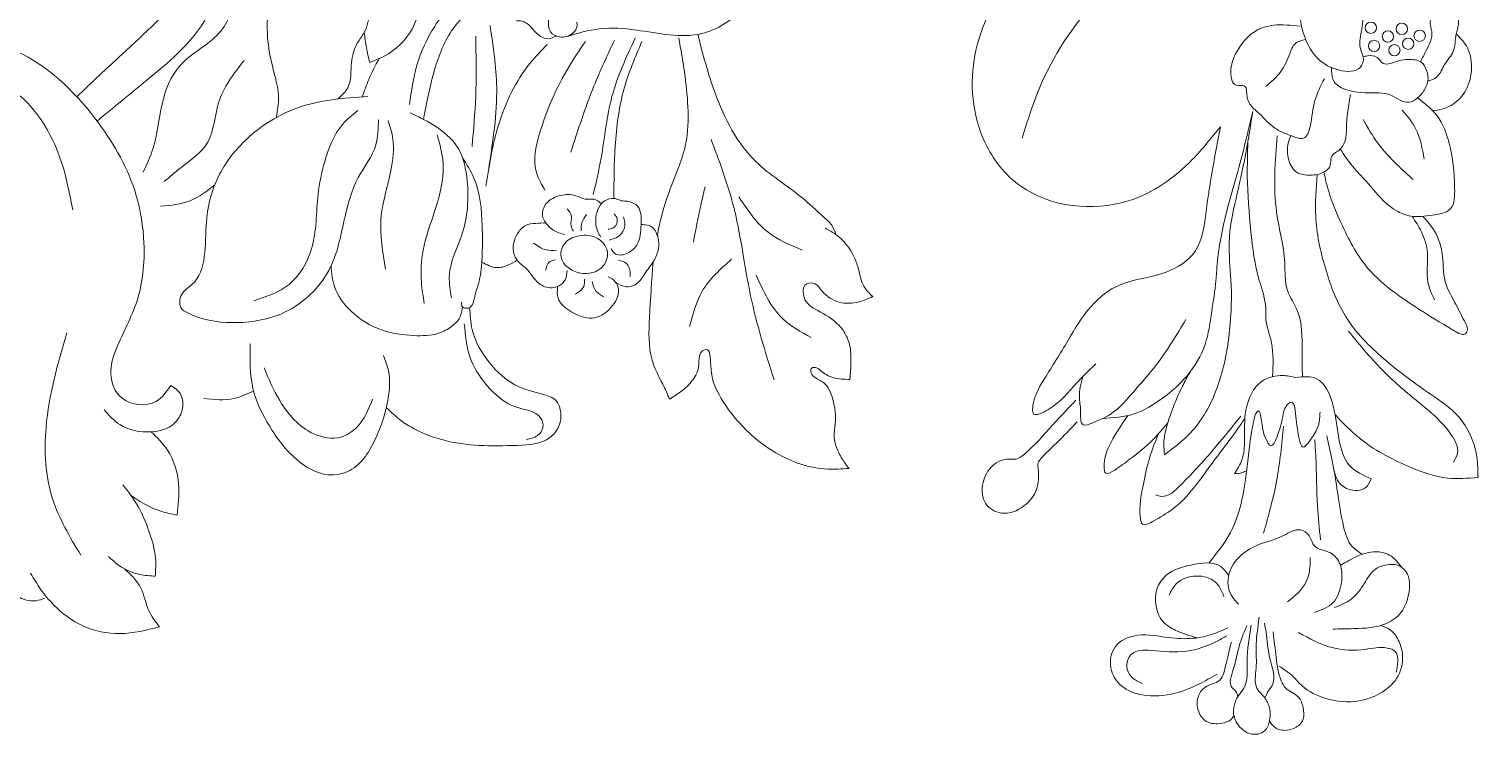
# Model space of a CAD drawing. Header units: millimetres. Extents: x -245 to 237, y 1148 to 1341.
# Drawn here: x 50.9 to 235.7, y 1148.3 to 1238.4 of the extents above; entities that cross this region are included whole.
import ezdxf

# ---------------------------------------------------------------- set-up
doc = ezdxf.new("R2010")
doc.units = ezdxf.units.MM
doc.layers.add('ceco.net 175', color=7, linetype='Continuous')

msp = doc.modelspace()

# ---------------------------------------------------------------- linework, layer by layer
at = {"layer": 'ceco.net 175', "lineweight": 5}
for centre in [(222, 1238.54), (224.18, 1237.43), (225.96, 1238.4), (228.23, 1237.52), (222.42, 1236.22), (225.01, 1235.67), (226.77, 1236.5)]:
    msp.add_circle(centre, 0.723, dxfattribs=at)
for points, knots in [([(149.49, 1262.29), (149.56, 1260.14), (149.71, 1255.05), (146.64, 1247.82), (142.94, 1241.1), (136.19, 1236.63), (129.57, 1238.25), (123.75, 1238.69), (120.83, 1237.83), (119.41, 1237.41)], [0, 0, 0, 0, 6.390322, 15.112137, 23.063888, 29.299806, 37.65285, 42.344475, 46.721617, 46.721617, 46.721617, 46.721617]), ([(201.15, 1259.77), (200.65, 1259.63), (198.57, 1259.02), (193.9, 1258.49), (187.45, 1255.96), (180.89, 1251.46), (175.22, 1244.47), (170.47, 1235.35), (171.4, 1224.83), (178.33, 1215.95), (190.36, 1214.64), (198.52, 1220.52), (201.68, 1224.5), (202.82, 1225.92)], [0, 0, 0, 0, 1.558003, 6.487354, 14.030819, 22.094613, 30.032553, 40.878225, 52.198686, 59.438711, 73.267469, 83.049012, 88.519382, 88.519382, 88.519382, 88.519382]), ([(100.68, 1253.26), (100.84, 1250.68), (101.14, 1245.95), (100.92, 1239.25), (97.56, 1235.4), (95.18, 1234.43), (94.36, 1234.09)], [0, 0, 0, 0, 7.838083, 14.314418, 19.3598, 22.01636, 22.01636, 22.01636, 22.01636]), ([(59.59, 1226.64), (61.69, 1228.37), (66.48, 1232.3), (72.87, 1237.57), (75.55, 1244.4), (78.25, 1246.96), (79.63, 1248.27)], [0, 0, 0, 0, 8.207491, 18.674961, 24.102244, 29.720486, 29.720486, 29.720486, 29.720486]), ([(177.55, 1224.47), (178.24, 1226.69), (180.19, 1233.03), (185.83, 1241.46), (191.38, 1246.66), (193.79, 1248.91)], [0, 0, 0, 0, 6.948841, 19.866269, 29.764517, 29.764517, 29.764517, 29.764517]), ([(57.01, 1229.75), (58.9, 1231.55), (63.67, 1236.07), (69.45, 1241.13), (72.01, 1245.37), (72.51, 1246.2)], [0.513069, 0.513069, 0.513069, 0.513069, 7.93086, 19.155029, 21.919255, 21.919255, 21.919255, 21.919255]), ([(219.74, 1245.6), (219.93, 1244.64), (220.24, 1243), (221.2, 1240.55), (220.83, 1238.17), (220.42, 1236.03), (221.25, 1234.59), (220.5, 1232.83), (217.69, 1232.97), (215.27, 1234.27), (213.47, 1237.03), (212.92, 1239.76), (212.87, 1241.65), (212.85, 1242.23)], [0, 0, 0, 0, 2.938942, 5.005886, 7.732876, 10.028773, 11.315472, 12.357732, 15.059249, 18.143426, 20.654484, 24.597499, 26.341006, 26.341006, 26.341006, 26.341006]), ([(81.97, 1244.98), (81.75, 1243.63), (81.26, 1240.67), (81.23, 1236.33), (82.2, 1232.69), (82.92, 1229.72), (82.6, 1227.97), (82.44, 1227.09)], [0, 0, 0, 0, 4.095652, 9.024146, 12.818041, 15.413046, 18.068152, 18.068152, 18.068152, 18.068152]), ([(228.34, 1234.21), (228.58, 1234.68), (229.2, 1235.88), (230.09, 1237.61), (229.31, 1239.39), (230.51, 1240.69), (230.24, 1242.38), (229.99, 1243.45), (229.88, 1243.92)], [0, 0, 0, 0, 1.617894, 4.090673, 5.387102, 6.831974, 8.708108, 10.177467, 10.177467, 10.177467, 10.177467]), ([(229.88, 1243.92), (230.57, 1243.37), (231.87, 1242.34), (233.33, 1240.4), (233.16, 1238.72), (232.73, 1237.23), (232.82, 1235.49), (231.31, 1234), (230.79, 1232.41), (229.82, 1231.88), (229.39, 1231.78), (229.27, 1231.75)], [0, 0, 0, 0, 2.659353, 5.030272, 6.833697, 7.443443, 9.700617, 11.684693, 13.513822, 14.454036, 14.837375, 14.837375, 14.837375, 14.837375]), ([(77.73, 1243.06), (77.06, 1241.16), (75.64, 1237.14), (69.77, 1234.48), (67.56, 1228.66), (67.21, 1223.86), (65.93, 1221.11), (65.47, 1220.13)], [0, 0, 0, 0, 5.824037, 12.350904, 17.697654, 23.536514, 26.738044, 26.738044, 26.738044, 26.738044]), ([(106.15, 1243.33), (104.92, 1241.84), (102.52, 1238.95), (100.13, 1233.95), (99.67, 1230.44), (99.45, 1228.74)], [0, 0, 0, 0, 5.78419, 11.241336, 16.345365, 16.345365, 16.345365, 16.345365]), ([(90.33, 1229.46), (90.8, 1229.91), (92.08, 1231.13), (91.86, 1233.92), (92.48, 1236.37), (94, 1238.2), (94.24, 1239.68), (94.39, 1240.61)], [0, 0, 0, 0, 1.870805, 5.114057, 7.718894, 9.343051, 12.106037, 12.106037, 12.106037, 12.106037]), ([(107.66, 1241.44), (106.63, 1240.39), (104.26, 1237.95), (102.31, 1232.75), (101.59, 1228.86), (101.21, 1226.85)], [0, 0, 0, 0, 4.369922, 10.124846, 16.2631, 16.2631, 16.2631, 16.2631]), ([(120.76, 1239.26), (120.78, 1239.1), (120.87, 1238.58), (120.18, 1237.54), (118.69, 1237.15), (117.11, 1237.96), (117.09, 1239.5), (117.48, 1240.74), (118.59, 1241.46), (120.15, 1241.26), (120.47, 1240.32), (120.61, 1239.9)], [0, 0, 0, 0, 0.47817, 1.560609, 3.33361, 4.632166, 6.277432, 7.364093, 8.457952, 9.995425, 11.245609, 11.245609, 11.245609, 11.245609]), ([(34.92, 1238.27), (36.29, 1238.27), (41.48, 1238.14), (51.14, 1235.97), (59.66, 1227.45), (64.6, 1218.7), (65.87, 1210.69), (65.23, 1203.76), (62.33, 1198.72), (60.94, 1194.43), (62.44, 1190.5), (67.08, 1190.04), (68.45, 1192.12), (68.98, 1192.92)], [3.057652, 3.057652, 3.057652, 3.057652, 6.434552, 15.816524, 26.553438, 35.003305, 40.177546, 46.356428, 51.647278, 54.43484, 57.184939, 60.819216, 63.077969, 63.077969, 63.077969, 63.077969]), ([(94.36, 1234.09), (94.2, 1234.73), (93.9, 1236), (93.74, 1237.31), (93.66, 1237.95)], [0, 0, 0, 0, 1.978345, 3.927531, 3.927531, 3.927531, 3.927531]), ([(109.7, 1238.85), (110.1, 1236.22), (111.02, 1230.17), (110.07, 1224.11), (109.54, 1220.68)], [0, 0, 0, 0, 7.936588, 18.262867, 18.262867, 18.262867, 18.262867]), ([(113.06, 1239.44), (113.4, 1239.43), (114.24, 1239.39), (115.13, 1238.38), (115.96, 1237.45), (117.14, 1236.97), (117.81, 1237.32), (118.15, 1237.49)], [0, 0, 0, 0, 0.981873, 2.43488, 3.742488, 4.811047, 5.90372, 5.90372, 5.90372, 5.90372]), ([(216.08, 1232.04), (215.61, 1231.12), (214.62, 1229.15), (214.52, 1226.67), (213.79, 1224.26), (212.52, 1224.49), (211.34, 1224.97), (209.5, 1225.64), (207.92, 1227.65), (205.98, 1229), (206.31, 1231.4), (204.37, 1230.91), (203.9, 1233.58), (205.01, 1235.91), (206.98, 1238.26), (209.94, 1239.08), (211.85, 1238.86), (212.99, 1238.73)], [0, 0, 0, 0, 3.023685, 6.426246, 8.093106, 9.041874, 9.780536, 12.010797, 14.689352, 17.352055, 18.775352, 19.855637, 21.636719, 24.828741, 27.996859, 30.312189, 33.72253, 33.72253, 33.72253, 33.72253]), ([(107.87, 1237.48), (107.92, 1234.91), (108.01, 1230.21), (107.6, 1225.52), (107.41, 1223.39)], [0, 0, 0, 0, 7.695491, 14.102958, 14.102958, 14.102958, 14.102958]), ([(109.16, 1218.33), (109.58, 1220.99), (110.47, 1226.52), (113.44, 1232.74), (116.23, 1235.61), (116.99, 1236.39)], [0, 0, 0, 0, 8.066392, 16.788298, 20.045109, 20.045109, 20.045109, 20.045109]), ([(116.74, 1217.78), (116.32, 1218.48), (114.89, 1220.79), (116.36, 1226.97), (118.86, 1232.39), (121.26, 1235.91), (121.86, 1236.8)], [0, 0, 0, 0, 2.388005, 7.966538, 17.47098, 20.697073, 20.697073, 20.697073, 20.697073]), ([(125.56, 1236.98), (124.65, 1235.03), (122.49, 1230.38), (120.91, 1225.49), (120, 1222.67)], [0, 0, 0, 0, 6.469181, 15.373806, 15.373806, 15.373806, 15.373806]), ([(122.86, 1217.26), (123.22, 1218.79), (124.18, 1222.93), (124.8, 1229.89), (127.06, 1234.77), (128.19, 1237.21)], [0, 0, 0, 0, 4.740901, 12.743252, 20.738172, 20.738172, 20.738172, 20.738172]), ([(129.05, 1236.78), (128.21, 1234.81), (126.4, 1230.55), (125.53, 1223.7), (125.5, 1219), (125.49, 1216.78)], [0, 0, 0, 0, 6.399124, 13.842165, 20.507143, 20.507143, 20.507143, 20.507143]), ([(133.77, 1237.24), (134.28, 1234.34), (135.07, 1229.85), (134.88, 1222.72), (132.25, 1217.58), (131.35, 1213.63), (131.03, 1212.08)], [0, 0, 0, 0, 7.262431, 11.227599, 17.27257, 21.186927, 21.186927, 21.186927, 21.186927]), ([(136.18, 1237.69), (136.84, 1235.18), (138.34, 1229.4), (142.37, 1221.48), (148.63, 1217.83), (151.61, 1214.91), (153.31, 1213.5), (153.65, 1212.58), (153.8, 1212.17)], [0, 0, 0, 0, 7.818844, 18.015533, 25.446294, 29.013553, 30.611038, 31.912544, 31.912544, 31.912544, 31.912544]), ([(208.63, 1231.06), (209.32, 1231.65), (210.66, 1232.8), (211.54, 1234.82), (212.17, 1236.69), (213.18, 1236.92), (213.69, 1237.04)], [0, 0, 0, 0, 2.670498, 5.203643, 6.656383, 8.117508, 8.117508, 8.117508, 8.117508]), ([(232.9, 1237.75), (233.44, 1237.2), (234.67, 1235.93), (235.03, 1233.06), (234.25, 1230.33), (232.6, 1228.74), (231.1, 1228.1), (230.28, 1228), (229.88, 1227.96)], [0, 0, 0, 0, 2.264219, 5.206911, 8.147145, 10.510028, 11.783149, 12.983844, 12.983844, 12.983844, 12.983844]), ([(33.04, 1235.47), (36.18, 1235.01), (42.03, 1234.15), (50.85, 1230.27), (55.09, 1222.64), (56.11, 1217.33), (56.5, 1215.3)], [0, 0, 0, 0, 9.519966, 17.782371, 27.824793, 34.056873, 34.056873, 34.056873, 34.056873]), ([(78.36, 1234.37), (77.02, 1232.68), (74.59, 1229.6), (74.52, 1223.67), (70.71, 1221.15), (68.85, 1219.52), (68.16, 1218.91)], [0, 0, 0, 0, 6.347903, 11.526285, 16.227288, 19.029093, 19.029093, 19.029093, 19.029093]), ([(93.41, 1229.74), (93.67, 1230.48), (94.25, 1232.15), (95.08, 1233.72), (95.55, 1234.59)], [0, 0, 0, 0, 2.345429, 5.307331, 5.307331, 5.307331, 5.307331]), ([(216.99, 1233.46), (216.99, 1232.93), (217.01, 1230.83), (221.11, 1229.99), (224.33, 1230.48), (226.48, 1228.63), (228.11, 1229.61), (228.89, 1230.59), (229.39, 1231.84), (229.2, 1233.06), (228.48, 1234.44), (226.89, 1234.5), (225.35, 1234.43), (223.66, 1233.45), (222.88, 1234.99), (221.78, 1235.04), (221.21, 1234.88), (221.02, 1234.83)], [0, 0, 0, 0, 1.491491, 5.938529, 9.327826, 11.707536, 12.9456, 14.47037, 15.505059, 16.85112, 18.107093, 19.779488, 21.040431, 23.044307, 24.134236, 25.354004, 25.949681, 25.949681, 25.949681, 25.949681]), ([(95.46, 1226.81), (95.45, 1225.71), (95.42, 1223), (92.48, 1219.41), (90.98, 1213.86), (89.82, 1207.13), (84.11, 1201.7), (77.13, 1200.57), (72.58, 1201.32), (70, 1202.81), (70.13, 1204.76), (73.77, 1206.82), (72.97, 1213.58), (75.48, 1222.25), (83.74, 1229.04), (91.03, 1229.57), (94.11, 1229.79)], [0, 0, 0, 0, 3.221261, 7.95421, 13.199835, 20.399446, 28.052286, 34.922511, 40.949463, 41.645338, 43.518915, 45.318265, 53.535806, 60.222762, 72.812258, 81.98493, 81.98493, 81.98493, 81.98493]), ([(219.42, 1230.02), (219.2, 1228.81), (218.79, 1226.55), (218.96, 1223.22), (216.74, 1222.31), (217.02, 1220.87), (215.88, 1219.89), (214.32, 1219.67), (212.35, 1219.86), (211.34, 1221.77), (211.29, 1223.49), (211.67, 1224.47), (211.79, 1224.79)], [0, 0, 0, 0, 3.818642, 7.08467, 8.650087, 9.667313, 10.872784, 12.618321, 14.425519, 16.298217, 18.444045, 19.441551, 19.441551, 19.441551, 19.441551]), ([(227.96, 1229.59), (228.87, 1228.89), (230.79, 1227.41), (232.37, 1223.14), (232.71, 1219.39), (232.71, 1215.07), (229.66, 1214.61), (227.43, 1214.29), (224.17, 1215.46), (222.15, 1218.28), (219.58, 1220.84), (218.6, 1222.33), (218.11, 1223.07)], [0, 0, 0, 0, 3.392411, 7.168874, 12.962941, 15.632398, 18.139406, 20.827459, 22.586298, 28.147024, 30.816934, 33.476752, 33.476752, 33.476752, 33.476752]), ([(79.59, 1203.7), (81.2, 1204.24), (84.55, 1205.37), (87.67, 1210.8), (87.47, 1216.43), (88.57, 1221.8), (90.1, 1225.76), (92.15, 1227.43), (92.84, 1227.99)], [0, 0, 0, 0, 4.943834, 10.326188, 17.293091, 21.593514, 26.837072, 29.464319, 29.464319, 29.464319, 29.464319]), ([(99.51, 1227.69), (100.48, 1227.23), (102.78, 1226.14), (106.04, 1223.46), (107.11, 1218.19), (106.76, 1213.17), (104.93, 1209.4), (104.35, 1206.6), (104.62, 1205.01), (104.77, 1204.11)], [0, 0, 0, 0, 3.230687, 7.664372, 11.967488, 18.740605, 22.419695, 24.471277, 27.192113, 27.192113, 27.192113, 27.192113]), ([(187.79, 1188.7), (189.16, 1188.79), (191.93, 1188.95), (195.53, 1191.24), (198.81, 1194.06), (201.14, 1197.95), (201.66, 1202.25), (202.26, 1205.64), (202.46, 1210.05), (203.44, 1214.72), (205.35, 1221.12), (206.34, 1225.29), (206.94, 1227.84)], [0, 0, 0, 0, 4.045126, 8.184697, 12.437925, 17.038718, 21.324151, 25.319165, 27.370645, 34.548726, 39.557074, 47.405246, 47.405246, 47.405246, 47.405246]), ([(195.69, 1184.07), (196.85, 1184.94), (199.81, 1187.15), (202.86, 1192.78), (204.13, 1199.59), (204.34, 1205.83), (203.66, 1211.46), (204.78, 1216.69), (206.06, 1222.19), (206.64, 1225.91), (206.94, 1227.84)], [0, 0, 0, 0, 4.326194, 11.004443, 18.542787, 24.987735, 29.694821, 35.407316, 40.85191, 46.692254, 46.692254, 46.692254, 46.692254]), ([(221.02, 1226.83), (221.62, 1225.79), (222.83, 1223.68), (225.12, 1221.23), (226.71, 1219.8), (227.37, 1219.2)], [0, 0, 0, 0, 3.562568, 7.307277, 9.979955, 9.979955, 9.979955, 9.979955]), ([(226.01, 1228.04), (226.66, 1227.26), (228.17, 1225.45), (228.57, 1223.11), (228.8, 1221.77)], [0, 0, 0, 0, 2.976423, 6.97041, 6.97041, 6.97041, 6.97041]), ([(96.38, 1207.75), (96.01, 1209.9), (95.26, 1214.15), (97.07, 1219.53), (97.6, 1223.86), (96.96, 1225.94), (96.72, 1226.72)], [0, 0, 0, 0, 6.436757, 12.722083, 16.77816, 19.212329, 19.212329, 19.212329, 19.212329]), ([(202.82, 1225.92), (202.16, 1222.4), (201.17, 1217.2), (200.41, 1209.84), (195.48, 1206.7), (190.29, 1206.46), (185.89, 1203.01), (183.39, 1198.52), (180.74, 1194.34), (179.09, 1191.71), (178.66, 1188.68), (182.34, 1190.48), (183.97, 1192.83), (186.06, 1194.83), (186.92, 1195.65)], [0, 0, 0, 0, 10.929899, 16.178365, 20.866271, 26.885155, 31.487872, 36.776404, 42.410541, 45.786155, 47.243388, 49.138539, 54.111135, 57.571111, 57.571111, 57.571111, 57.571111]), ([(102.96, 1224.87), (103.29, 1223.67), (104.21, 1220.35), (102.77, 1215.31), (100.99, 1210.48), (100.79, 1206.51), (101.17, 1204.27), (101.32, 1203.37)], [0, 0, 0, 0, 3.686243, 10.216144, 15.088328, 19.182156, 21.915406, 21.915406, 21.915406, 21.915406]), ([(145.91, 1193.61), (144.8, 1197.16), (142.51, 1204.51), (141.36, 1215.12), (138.91, 1221.55), (137.88, 1224.27)], [0, 0, 0, 0, 11.156718, 23.048279, 31.745589, 31.745589, 31.745589, 31.745589]), ([(209.46, 1194.03), (209.54, 1195.49), (209.68, 1198.09), (208.5, 1200.91), (208.7, 1203.62), (207.33, 1207.15), (206.64, 1212.78), (206.17, 1218.73), (206.28, 1222.56), (206.33, 1224.03)], [0, 0, 0, 0, 4.343702, 7.727111, 8.841515, 12.404834, 18.796263, 25.866437, 30.279255, 30.279255, 30.279255, 30.279255]), ([(213.29, 1194), (213.26, 1195.12), (213.19, 1197.9), (213.33, 1201.86), (210.95, 1205.12), (211.23, 1209.63), (209.38, 1216.02), (209.8, 1221.49), (210.05, 1224.77)], [0, 0, 0, 0, 3.37904, 8.39294, 11.356525, 14.918587, 21.420339, 31.192362, 31.192362, 31.192362, 31.192362]), ([(106.2, 1221.93), (106.73, 1221.09), (108.36, 1218.49), (108.74, 1214.07), (108.73, 1209.86), (108.56, 1206.72), (107.79, 1204.66), (107.49, 1202.94), (106.62, 1202.68), (106.03, 1202.98), (106.04, 1203.36), (106.05, 1203.52)], [0, 0, 0, 0, 2.955157, 9.152802, 12.782287, 15.728881, 18.351751, 19.734341, 20.248949, 20.882423, 21.330602, 21.330602, 21.330602, 21.330602]), ([(235.67, 1181.17), (235.66, 1182.05), (235.61, 1184.81), (233.76, 1189.05), (228.88, 1192.24), (223.86, 1195.95), (218.6, 1201.01), (216.07, 1207.74), (214.7, 1214.04), (215.03, 1218.06), (215.18, 1219.83)], [0, 0, 0, 0, 2.635037, 8.292616, 12.889023, 19.845985, 27.175077, 34.286301, 41.053301, 46.338815, 46.338815, 46.338815, 46.338815]), ([(228.63, 1214.48), (229.08, 1213.99), (230.26, 1212.69), (231.37, 1209.78), (231.07, 1206.23), (232.85, 1203.41), (233.74, 1201.42), (234.44, 1200.21), (234.02, 1199.08), (231.08, 1200.78), (227.6, 1202.97), (221.61, 1206.94), (218.47, 1212.89), (216.67, 1217.11), (216.15, 1219.52), (216.02, 1220.12)], [0, 0, 0, 0, 1.996751, 5.242238, 9.012224, 12.305187, 14.890401, 15.70451, 16.333503, 17.867429, 23.11999, 31.316828, 37.660228, 43.178504, 45.030055, 45.030055, 45.030055, 45.030055]), ([(67.7, 1215.77), (69.01, 1215.89), (71.57, 1216.13), (73.59, 1217.71), (74.59, 1218.49)], [0, 0, 0, 0, 3.841989, 7.540054, 7.540054, 7.540054, 7.540054]), ([(137.12, 1218.23), (136.93, 1217.45), (136.37, 1215.12), (135.92, 1212.77), (135.62, 1211.21)], [0, 0, 0, 0, 2.409029, 7.174988, 7.174988, 7.174988, 7.174988]), ([(123.9, 1216.1), (123.59, 1216.35), (122.99, 1216.83), (121.74, 1216.55), (120.47, 1217.34), (118.61, 1217.27), (116.82, 1216.44), (116.16, 1214.72), (116.85, 1213.53), (117.79, 1212.57), (118.7, 1212.3), (119.22, 1212.15)], [0, 0, 0, 0, 1.133775, 2.209426, 3.49804, 5.422433, 7.538628, 9.113034, 10.239211, 11.459675, 13.046479, 13.046479, 13.046479, 13.046479]), ([(125.13, 1210.32), (125.31, 1210.07), (125.81, 1209.36), (127.43, 1209.69), (128.82, 1211.08), (128.98, 1213.29), (129.04, 1215.68), (127.46, 1216.48), (126.42, 1216.4), (125.66, 1216.86), (124.72, 1216.72), (123.82, 1216.16), (123.24, 1215.04), (123.1, 1213.74), (123.34, 1212.61), (123.69, 1212.06), (123.82, 1211.84)], [0, 0, 0, 0, 0.880915, 2.455062, 4.066398, 6.572088, 8.953186, 10.41799, 11.225995, 12.018133, 12.967976, 13.88241, 15.14215, 16.568166, 17.758195, 18.515239, 18.515239, 18.515239, 18.515239]), ([(149.51, 1210.17), (147.95, 1210.82), (144.57, 1212.25), (142.52, 1215.32), (141.42, 1216.96)], [0, 0, 0, 0, 4.972409, 10.772556, 10.772556, 10.772556, 10.772556]), ([(120.33, 1212.61), (120.2, 1212.82), (119.83, 1213.39), (120.31, 1214.51), (119.77, 1215.16), (119.52, 1215.46)], [0, 0, 0, 0, 0.711966, 1.969762, 3.071351, 3.071351, 3.071351, 3.071351]), ([(121.3, 1212.64), (121.31, 1213), (121.31, 1213.77), (121.77, 1214.38), (122, 1214.7)], [0, 0, 0, 0, 1.066957, 2.230853, 2.230853, 2.230853, 2.230853]), ([(125.52, 1214.79), (125.69, 1214.59), (126.11, 1214.09), (125.69, 1212.98), (125.02, 1212.88), (124.74, 1212.83)], [0, 0, 0, 0, 0.751945, 1.882813, 2.704373, 2.704373, 2.704373, 2.704373]), ([(124.88, 1211.46), (125.34, 1211.58), (126.43, 1211.87), (127.09, 1213.39), (126.78, 1214.21), (126.7, 1214.42)], [0, 0, 0, 0, 1.390223, 3.293437, 3.991546, 3.991546, 3.991546, 3.991546]), ([(230.14, 1203.84), (229.78, 1204.57), (228.87, 1206.45), (229.54, 1209.52), (228.62, 1212.41), (227.69, 1213.84), (227.28, 1214.49)], [0, 0, 0, 0, 2.378201, 6.134822, 8.918602, 11.235588, 11.235588, 11.235588, 11.235588]), ([(116.82, 1213.66), (116.4, 1213.64), (115.52, 1213.6), (114.08, 1213.46), (112.93, 1212.04), (112.38, 1210.21), (113.26, 1208.58), (114.5, 1207.8), (115.3, 1206.45), (116.58, 1205.29), (118.33, 1205.33), (119.42, 1206.36), (119.49, 1207.18), (119.53, 1207.59)], [0, 0, 0, 0, 1.281219, 2.640917, 4.121794, 6.468831, 7.873281, 9.355829, 10.747778, 12.54184, 14.270032, 15.450491, 16.665461, 16.665461, 16.665461, 16.665461]), ([(120.23, 1211.77), (119.94, 1211.62), (119.04, 1211.14), (118.41, 1209.35), (119.61, 1207.78), (121.34, 1207.06), (123.25, 1207.27), (124.64, 1208.54), (124.83, 1210.59), (123.08, 1212.13), (121.31, 1212.13), (120.44, 1211.84), (120.23, 1211.77)], [0, 0, 0, 0, 0.99526, 3.024494, 4.646214, 6.434953, 8.487663, 10.025842, 11.742908, 13.986973, 16.096657, 16.749555, 16.749555, 16.749555, 16.749555]), ([(125.77, 1206.01), (126.14, 1205.8), (126.95, 1205.34), (128.58, 1205.72), (129.44, 1207.29), (130.57, 1208.65), (131.38, 1210.46), (131.14, 1212.16), (130.3, 1213.35), (129.49, 1213.41), (129.08, 1213.43), (128.97, 1213.43)], [0, 0, 0, 0, 1.239611, 2.73988, 4.418031, 6.348536, 8.113459, 10.173645, 11.256829, 12.122533, 12.473294, 12.473294, 12.473294, 12.473294]), ([(152.45, 1212.96), (152.92, 1212.71), (154.45, 1211.91), (155.9, 1210.01), (156.77, 1207.64), (157.07, 1205.66), (158.07, 1204.65), (158.49, 1204.24)], [0, 0, 0, 0, 1.562695, 5.180146, 6.758307, 9.197914, 10.923168, 10.923168, 10.923168, 10.923168]), ([(118.18, 1210.15), (117.73, 1210.13), (116.65, 1210.08), (115.76, 1210.71), (115.24, 1211.07)], [0, 0, 0, 0, 1.314128, 3.151092, 3.151092, 3.151092, 3.151092]), ([(113.16, 1208.89), (112.81, 1208.68), (112.01, 1208.19), (110.36, 1207.72), (109.28, 1208.31), (108.66, 1208.64)], [0, 0, 0, 0, 1.268708, 2.82143, 4.819652, 4.819652, 4.819652, 4.819652]), ([(118.06, 1208.95), (117.73, 1208.88), (117.03, 1208.73), (116.89, 1208.02), (116.81, 1207.64)], [0, 0, 0, 0, 0.928549, 1.981215, 1.981215, 1.981215, 1.981215]), ([(126.08, 1208.9), (126.43, 1208.81), (127.2, 1208.61), (127.62, 1207.6), (127.55, 1207), (127.53, 1206.83)], [0, 0, 0, 0, 1.027093, 2.289003, 2.820283, 2.820283, 2.820283, 2.820283]), ([(132.57, 1191.15), (132.45, 1191.48), (132.08, 1192.46), (131.17, 1194.04), (129.84, 1197.09), (130.02, 1202.18), (130.32, 1206.32), (130.48, 1208.66)], [0, 0, 0, 0, 1.076572, 3.127719, 5.473, 10.933901, 18.011793, 18.011793, 18.011793, 18.011793]), ([(135.15, 1200.43), (135.56, 1202), (136.44, 1205.41), (139.08, 1207.76), (140.5, 1209.02)], [0, 0, 0, 0, 4.774517, 10.326138, 10.326138, 10.326138, 10.326138]), ([(106.18, 1202.97), (106.12, 1202.49), (106, 1201.49), (104.76, 1200.32), (102.8, 1199.26), (99.62, 1199.2), (95.66, 1199.75), (92, 1201.99), (89.71, 1205.09), (89.51, 1207.27), (89.42, 1208.17)], [0, 0, 0, 0, 1.420429, 2.939015, 4.843861, 8.026935, 12.216854, 16.75155, 20.538459, 23.226322, 23.226322, 23.226322, 23.226322]), ([(118.32, 1205.54), (118.27, 1205.01), (118.15, 1203.78), (120.1, 1202.09), (122.87, 1200.98), (125.27, 1202.76), (126.33, 1204.64), (125.77, 1206.25), (125.1, 1206.6), (124.76, 1206.77)], [0, 0, 0, 0, 1.510013, 3.532929, 7.116593, 9.423669, 11.908578, 13.001192, 14.099898, 14.099898, 14.099898, 14.099898]), ([(121.75, 1206.49), (121.75, 1206.16), (121.76, 1205.3), (121.01, 1204.83), (120.55, 1204.54)], [0, 0, 0, 0, 0.95595, 2.438326, 2.438326, 2.438326, 2.438326]), ([(150.66, 1199.02), (149.35, 1199.74), (146.09, 1201.51), (144.56, 1204.94), (143.64, 1206.99)], [0, 0, 0, 0, 4.375356, 10.878908, 10.878908, 10.878908, 10.878908]), ([(122.7, 1206.19), (122.82, 1205.72), (123.05, 1204.85), (123.83, 1204.43), (124.18, 1204.23)], [0, 0, 0, 0, 1.389818, 2.552234, 2.552234, 2.552234, 2.552234]), ([(158.49, 1204.24), (157.91, 1203.98), (156.57, 1203.37), (154.12, 1203.3), (152.19, 1204.52), (151.25, 1206.14), (149.71, 1205.94), (149.58, 1204.76), (149.95, 1203.16), (152.43, 1202.09), (154.51, 1200.52), (155.65, 1198.24), (155.78, 1196.05), (155.64, 1194.45), (155.57, 1193.68)], [0, 0, 0, 0, 1.895163, 4.387032, 6.970684, 8.427046, 9.587439, 10.468371, 11.562865, 14.38414, 17.724454, 19.369347, 21.851495, 24.176916, 24.176916, 24.176916, 24.176916]), ([(107.1, 1202.86), (107.16, 1201.92), (107.3, 1199.3), (109.38, 1195.74), (112.63, 1192.77), (115.71, 1191.97), (118.18, 1191.32), (118.87, 1189.46), (118.64, 1187.64), (116.82, 1185.44), (111.24, 1185.15), (104.7, 1185.16), (98.99, 1187.66), (96.97, 1189.62), (96.47, 1190.11)], [0, 0, 0, 0, 2.810892, 7.797187, 11.898653, 15.595837, 17.45919, 19.008004, 21.016988, 22.769092, 27.080678, 36.543975, 42.828982, 44.954969, 44.954969, 44.954969, 44.954969]), ([(185.26, 1194.03), (185.04, 1193.14), (184.67, 1191.65), (185.1, 1189.83), (184.86, 1187.47), (187.45, 1188.5), (189.68, 1189.57), (192.09, 1192.56), (194.59, 1195.3), (196.63, 1198.37), (197.85, 1200.36), (198.43, 1201.32)], [0, 0, 0, 0, 2.629662, 4.406039, 6.2029, 7.479278, 10.8572, 14.502844, 18.4551, 22.122382, 25.487965, 25.487965, 25.487965, 25.487965]), ([(57.51, 1171.28), (56.12, 1173.6), (53.14, 1178.58), (52.6, 1188.77), (54.58, 1195.66), (55.72, 1199.61)], [0, 0, 0, 0, 8.035258, 17.194054, 29.501004, 29.501004, 29.501004, 29.501004]), ([(114.34, 1186), (114.85, 1186.11), (115.76, 1186.32), (116.65, 1187.54), (115.98, 1189.65), (112.31, 1189.92), (109.2, 1192.71), (106.76, 1196.53), (106.54, 1199.35), (106.42, 1200.78)], [0, 0, 0, 0, 1.509722, 2.760188, 4.006131, 7.338875, 12.172943, 16.308589, 20.556906, 20.556906, 20.556906, 20.556906]), ([(232.55, 1183.13), (232.77, 1183.5), (233.43, 1184.64), (231.67, 1187.9), (228.12, 1190.71), (223.33, 1194.75), (220.65, 1198.01), (219.16, 1199.83)], [0, 0, 0, 0, 1.240981, 3.786105, 9.66664, 15.322205, 22.350423, 22.350423, 22.350423, 22.350423]), ([(96.1, 1196.73), (96.36, 1196.07), (97.05, 1194.33), (96.74, 1190.62), (95.38, 1186.23), (92.87, 1181.99), (88.42, 1181.15), (84.5, 1183.49), (81.52, 1187.5), (79.01, 1192.55), (79.08, 1196.25), (79.11, 1198.24)], [0, 0, 0, 0, 2.089117, 5.590971, 10.773467, 16.180441, 19.006007, 23.409831, 28.951204, 34.008985, 39.901766, 39.901766, 39.901766, 39.901766]), ([(155.47, 1182.33), (154.56, 1182.26), (151.34, 1182.01), (146.05, 1183.91), (141.67, 1187.61), (138.74, 1191.71), (137.73, 1194.26), (137.83, 1197.86), (136.5, 1197.21), (136.29, 1196.2), (136.35, 1194.73), (135.01, 1192.71), (133.5, 1191.74), (132.57, 1191.15)], [0, 0, 0, 0, 2.744671, 9.644435, 16.013415, 20.023376, 23.957994, 26.101601, 26.694695, 27.599136, 29.028001, 31.092059, 34.402758, 34.402758, 34.402758, 34.402758]), ([(80.88, 1195.16), (81.48, 1193.75), (82.87, 1190.48), (86.13, 1186.66), (90.47, 1185.85), (93.4, 1187.86), (94.21, 1189.9), (94.71, 1191.16)], [0, 0, 0, 0, 4.617996, 10.683416, 14.20638, 16.678342, 20.665562, 20.665562, 20.665562, 20.665562]), ([(155.57, 1193.68), (154.85, 1193.7), (153.61, 1193.73), (152.15, 1194.44), (151.47, 1195.23), (150.65, 1195.24), (150.51, 1194.52), (151.15, 1193.81), (152.64, 1193.28), (153.63, 1190.89), (153.87, 1188.47), (153.46, 1186.51), (153.81, 1185.06), (154.42, 1183.71), (155.12, 1182.79), (155.47, 1182.33)], [0, 0, 0, 0, 2.137678, 3.706167, 4.678876, 5.21433, 5.694745, 6.466212, 7.86444, 10.289247, 13.512571, 15.238778, 16.16488, 17.914026, 19.644209, 19.644209, 19.644209, 19.644209]), ([(195.69, 1184.07), (195.65, 1184.51), (195.48, 1186.2), (196.29, 1188.85), (197.37, 1191.59), (198.29, 1193.45), (198.82, 1194.37), (199, 1194.68)], [0, 0, 0, 0, 1.323628, 5.077548, 8.083681, 10.206405, 11.281864, 11.281864, 11.281864, 11.281864]), ([(212.44, 1193.94), (211.88, 1194.05), (210.46, 1194.33), (207.4, 1193.63), (205.75, 1189.86), (205.98, 1186.39), (205.81, 1183.51), (204.97, 1182.22), (204.6, 1181.65)], [0, 0, 0, 0, 1.68806, 4.361651, 8.658214, 12.457229, 15.029335, 17.019278, 17.019278, 17.019278, 17.019278]), ([(212.44, 1193.94), (213.39, 1194.02), (215.8, 1194.24), (217.54, 1190.02), (217.73, 1186.31), (218.88, 1182.39), (221.03, 1181.46), (222.06, 1181.01)], [0, 0, 0, 0, 2.641625, 6.716942, 11.173127, 14.661249, 17.890392, 17.890392, 17.890392, 17.890392]), ([(68.98, 1192.92), (69.46, 1192.6), (70.54, 1191.88), (70.63, 1189.71), (69.35, 1187.55), (66.14, 1186.69), (62.66, 1187.38), (61.11, 1189.11), (60.49, 1189.81)], [0, 0, 0, 0, 1.648775, 3.732732, 5.720956, 8.825248, 12.941542, 15.680175, 15.680175, 15.680175, 15.680175]), ([(79.54, 1192.22), (78.73, 1191.83), (76.73, 1190.87), (74.51, 1191.11), (73.2, 1191.25)], [0, 0, 0, 0, 2.678386, 6.534092, 6.534092, 6.534092, 6.534092]), ([(184.37, 1191.03), (183.24, 1189.83), (180.92, 1187.38), (178.68, 1184.74), (176.77, 1183.38), (175.3, 1183.74), (173.32, 1182.56), (172.3, 1180.32), (172.53, 1177.67), (175.11, 1176.15), (177.85, 1177.28), (179.65, 1179.54), (179.69, 1181.56), (179.46, 1183.14), (180.76, 1184.44), (182.46, 1186.08), (183.85, 1187.53), (184.57, 1188.28)], [0, 0, 0, 0, 4.970124, 10.129214, 10.324086, 11.916706, 14.140801, 16.669116, 19.01457, 21.415435, 24.420785, 27.070228, 29.632067, 30.298145, 31.700119, 34.597775, 37.68788, 37.68788, 37.68788, 37.68788]), ([(215.53, 1189.52), (215.5, 1188.93), (215.42, 1187.69), (214.65, 1186.43), (213.24, 1184.43), (212.71, 1186.83), (212.48, 1188), (212.31, 1191.35), (210.97, 1190.12), (210.7, 1188.46), (210.35, 1187.03), (209.34, 1184.66), (208.23, 1186.8), (208.18, 1187.66), (207.8, 1190.05), (207.41, 1189.43), (207.28, 1189.23)], [0, 0, 0, 0, 1.714354, 3.56342, 5.181863, 6.301914, 8.799695, 11.102602, 11.781433, 13.254753, 16.021395, 17.324498, 18.442849, 20.986467, 22.147692, 22.720314, 22.720314, 22.720314, 22.720314]), ([(196.09, 1188.12), (195.49, 1187.4), (194.06, 1185.67), (191.53, 1183.69), (189.86, 1182.42), (188.08, 1181.33), (187.89, 1183.35), (188.72, 1185.71), (190.13, 1187.75), (191.03, 1189.07)], [0, 0, 0, 0, 2.846678, 6.779637, 9.06783, 10.275923, 11.168129, 13.748651, 18.4054, 18.4054, 18.4054, 18.4054]), ([(194.93, 1186.76), (194.51, 1185.72), (193.63, 1183.58), (192.93, 1179.86), (192.37, 1177.33), (192.81, 1174.84), (195.88, 1176.41), (198.56, 1178.43), (201.95, 1183.35), (204.49, 1186.53), (205.8, 1188.5), (205.95, 1188.72)], [0, 0, 0, 0, 3.35861, 6.942041, 11.080044, 11.878572, 13.194453, 18.644924, 23.928904, 30.251169, 31.040263, 31.040263, 31.040263, 31.040263]), ([(194.56, 1178.94), (194.81, 1178.86), (196.01, 1178.47), (198.92, 1181.33), (201.92, 1184.63), (204.37, 1187.68), (205.41, 1188.98)], [0, 0, 0, 0, 0.773286, 3.681207, 10.328276, 15.26049, 15.26049, 15.26049, 15.26049]), ([(201.36, 1170.26), (202.36, 1171.51), (205.05, 1174.85), (206.15, 1181.16), (206.59, 1186.26), (207.15, 1188.69), (207.28, 1189.23)], [0, 0, 0, 0, 4.749409, 12.732413, 18.52998, 20.191311, 20.191311, 20.191311, 20.191311]), ([(235.67, 1181.17), (234.38, 1181.07), (231.34, 1180.83), (226.13, 1182.74), (221.11, 1185.35), (218.44, 1188.15), (217.45, 1189.19)], [0, 0, 0, 0, 3.852835, 9.04558, 16.330431, 20.613116, 20.613116, 20.613116, 20.613116]), ([(69.8, 1176.37), (69.95, 1177.68), (70.25, 1180.51), (69.1, 1184.46), (67.24, 1186.27), (66.49, 1187)], [0, 0, 0, 0, 3.956313, 8.539693, 11.655623, 11.655623, 11.655623, 11.655623]), ([(208.33, 1174.09), (208.96, 1176.33), (210.21, 1180.8), (210.65, 1185.42), (210.87, 1187.72)], [0, 0, 0, 0, 6.966648, 13.890835, 13.890835, 13.890835, 13.890835]), ([(216.41, 1186.47), (216.85, 1184.38), (217.68, 1180.47), (218.21, 1175.74), (219.24, 1172.46), (220.44, 1171.68), (220.91, 1171.38)], [0, 0, 0, 0, 6.384038, 11.950313, 14.522096, 16.137935, 16.137935, 16.137935, 16.137935]), ([(215.58, 1173.23), (215.43, 1174.65), (215.07, 1178.17), (215.1, 1182.44), (214.9, 1185.27), (214.85, 1185.98)], [0, 0, 0, 0, 4.290119, 10.622726, 12.782472, 12.782472, 12.782472, 12.782472]), ([(204.6, 1181.65), (204.96, 1181.67), (205.51, 1181.7), (205.99, 1181.96), (206.15, 1182.04)], [0, 0, 0, 0, 1.077666, 1.619503, 1.619503, 1.619503, 1.619503]), ([(222.06, 1181.01), (221.87, 1180.59), (221.35, 1179.45), (219.13, 1179.39), (217.7, 1180.6), (217.43, 1181.6), (217.32, 1182.02)], [0, 0, 0, 0, 1.333007, 3.571195, 5.343773, 6.623095, 6.623095, 6.623095, 6.623095]), ([(67.02, 1168.57), (67.06, 1169.34), (67.18, 1171.33), (66.25, 1174.33), (64.96, 1177.55), (63.59, 1179.32), (62.89, 1180.22)], [0, 0, 0, 0, 2.281104, 5.963613, 9.271743, 12.643961, 12.643961, 12.643961, 12.643961]), ([(69.8, 1176.37), (69.1, 1176.51), (67.43, 1176.85), (65.46, 1177.82), (64.28, 1178.64), (63.89, 1178.9)], [0, 0, 0, 0, 2.15297, 5.089771, 6.488525, 6.488525, 6.488525, 6.488525]), ([(45.99, 1176.48), (45.98, 1175.32), (45.96, 1172.75), (46.65, 1169.23), (48.43, 1166.72), (50.16, 1165.5), (51.76, 1165.35), (52.56, 1165.64), (52.95, 1165.78)], [0, 0, 0, 0, 3.497565, 7.723354, 10.465725, 12.541726, 13.851831, 15.089601, 15.089601, 15.089601, 15.089601]), ([(205.13, 1165.03), (204.71, 1165.47), (203.67, 1166.6), (203.74, 1169.91), (206.87, 1172.69), (210.29, 1173.23), (212.74, 1174.9), (214.34, 1173.8), (214.66, 1171.94), (216.95, 1171.89), (218.36, 1170.01), (218.38, 1167.62), (217.49, 1164.91), (215.7, 1164.27), (214.81, 1163.96)], [0, 0, 0, 0, 1.784665, 4.506242, 8.829662, 12.982043, 15.239987, 16.589034, 18.045662, 20.284063, 22.152153, 24.523213, 27.282361, 29.957218, 29.957218, 29.957218, 29.957218]), ([(218.13, 1169.95), (218.84, 1170.38), (220.21, 1171.2), (222.48, 1171.92), (224.7, 1171.34), (225.52, 1170.25), (225.91, 1169.73)], [0, 0, 0, 0, 2.475704, 4.827321, 6.948427, 8.836025, 8.836025, 8.836025, 8.836025]), ([(61.06, 1171.09), (61.52, 1170.66), (62.66, 1169.6), (64.78, 1168.74), (66.35, 1168.62), (67.02, 1168.57)], [0, 0, 0, 0, 1.909578, 4.641797, 6.631398, 6.631398, 6.631398, 6.631398]), ([(203.88, 1168.69), (203.57, 1169.11), (202.47, 1170.58), (199.24, 1170.11), (196.43, 1169.37), (194.66, 1167.41), (194.42, 1165.1), (195.13, 1162.82), (197.3, 1161.45), (198.93, 1160.99), (199.88, 1160.72)], [0, 0, 0, 0, 1.494778, 5.296539, 8.277282, 10.331823, 12.736936, 14.941552, 17.087819, 20.057419, 20.057419, 20.057419, 20.057419]), ([(211.36, 1165.3), (212.3, 1166.06), (213.74, 1167.23), (214.27, 1169.47), (214.27, 1170.52), (214.27, 1170.95)], [0, 0, 0, 0, 3.507448, 5.35306, 6.65807, 6.65807, 6.65807, 6.65807]), ([(217.36, 1164.58), (218.12, 1164.88), (219.72, 1165.51), (221.15, 1167.56), (222.28, 1169.54), (224, 1170.07), (225.46, 1170.14), (227.06, 1168.85), (226.98, 1166.35), (226.11, 1163.88), (223.53, 1162.02), (220.33, 1161.89), (218.03, 1161.85), (217.14, 1161.83)], [0, 0, 0, 0, 2.394812, 5.056946, 7.34246, 8.909469, 10.23658, 11.570156, 14.533167, 16.903361, 19.310437, 23.526982, 26.227384, 26.227384, 26.227384, 26.227384]), ([(51.1, 1168.97), (51.51, 1168.27), (52.39, 1166.82), (54.42, 1164.38), (57.68, 1161.89), (62.61, 1160.88), (65.88, 1161.7), (67.54, 1162.11)], [0, 0, 0, 0, 2.429932, 5.066982, 9.519673, 14.462473, 19.540503, 19.540503, 19.540503, 19.540503]), ([(67.54, 1162.11), (67.02, 1162.79), (65.9, 1164.27), (65.44, 1167.29), (63.9, 1168.76), (63.09, 1169.52)], [0, 0, 0, 0, 2.535605, 5.505655, 8.744739, 8.744739, 8.744739, 8.744739]), ([(203.27, 1165.99), (202.97, 1166.69), (202.33, 1168.19), (199.66, 1168.87), (197.22, 1168.06), (196.54, 1166.69), (196.28, 1166.17)], [0, 0, 0, 0, 2.192285, 4.660745, 7.446728, 9.140685, 9.140685, 9.140685, 9.140685]), ([(205.04, 1153.2), (204.99, 1153.44), (204.89, 1153.91), (203.74, 1154.65), (204.78, 1157.33), (205.11, 1159.8), (205.92, 1161.61), (206.21, 1162.27)], [0, 0, 0, 0, 0.723437, 1.380056, 3.737967, 7.473723, 9.585793, 9.585793, 9.585793, 9.585793]), ([(206.74, 1162.33), (206.49, 1160.81), (206.07, 1158.19), (206.39, 1154.81), (205.03, 1153.33), (204.54, 1152.14), (204.42, 1150.66), (205.23, 1149.27), (206.64, 1148.22), (208.58, 1148.53), (209.28, 1150.4), (209.15, 1152.17), (208.22, 1153.42), (207.01, 1154.64), (207.54, 1156.96), (207.26, 1159.71), (207.58, 1161.89), (207.73, 1163.16), (207.75, 1163.35)], [0, 0, 0, 0, 4.700226, 8.090462, 9.321753, 10.526975, 11.907003, 13.62174, 15.10485, 16.991272, 18.449857, 20.644405, 22.02461, 23.053874, 25.610926, 28.300464, 31.542075, 32.128296, 32.128296, 32.128296, 32.128296]), ([(208.5, 1153.01), (208.62, 1153.32), (208.83, 1153.89), (210.13, 1155.29), (208.88, 1158.19), (208.8, 1160.77), (208.51, 1162.2), (208.43, 1162.58)], [0, 0, 0, 0, 0.985195, 1.797413, 5.506001, 8.710122, 9.874195, 9.874195, 9.874195, 9.874195]), ([(223.23, 1162.28), (223.68, 1162.13), (224.73, 1161.77), (225.69, 1160.26), (226.27, 1158.1), (225.59, 1155.39), (223.24, 1153.47), (220.06, 1152.36), (216.48, 1152.68), (213.45, 1154.14), (211.93, 1156.08), (210.82, 1156.77), (210.32, 1157.08)], [0, 0, 0, 0, 1.39776, 3.256575, 5.02972, 8.073938, 10.974854, 13.775417, 18.016161, 21.405711, 23.523707, 25.295655, 25.295655, 25.295655, 25.295655]), ([(202.39, 1156.09), (201.62, 1155.64), (199.93, 1154.66), (196.79, 1153.4), (193.28, 1153.1), (190.06, 1154.28), (188.52, 1156.83), (189.09, 1160.05), (192.58, 1161.46), (195.94, 1160.67), (199.16, 1160.52), (201.73, 1161.06), (203.14, 1161.71), (203.79, 1162)], [0, 0, 0, 0, 2.659326, 5.883265, 10.07843, 12.972586, 15.658266, 18.369122, 21.626269, 25.526153, 28.703528, 31.195397, 33.331063, 33.331063, 33.331063, 33.331063]), ([(203.65, 1160.99), (203.22, 1160.74), (201.63, 1159.8), (198.32, 1158.69), (194.82, 1159.08), (191.51, 1159.24), (190.62, 1157.12), (191.43, 1155.53), (192.4, 1155.11), (192.86, 1154.91)], [0, 0, 0, 0, 1.507851, 5.534341, 10.05312, 12.524459, 14.217352, 15.846202, 17.330246, 17.330246, 17.330246, 17.330246]), ([(209.53, 1161.5), (209.67, 1160.41), (209.92, 1158.31), (210.24, 1155.83), (211.21, 1153.96), (212.87, 1153.47), (213.45, 1151.76), (213.58, 1149.77), (211.57, 1148.72), (209.82, 1149.05), (209.3, 1149.77), (209.08, 1150.08)], [0, 0, 0, 0, 3.319312, 6.346032, 7.447408, 9.425492, 10.930969, 12.579683, 14.932781, 16.450342, 17.537746, 17.537746, 17.537746, 17.537746]), ([(212.78, 1161.4), (214.17, 1160.63), (216.8, 1159.16), (220.87, 1159.03), (223.49, 1159.68), (225.4, 1159.06), (225.48, 1157.6), (225.33, 1156.75), (225.25, 1156.33)], [0, 0, 0, 0, 4.692368, 8.927621, 11.752801, 12.915871, 14.220084, 15.563238, 15.563238, 15.563238, 15.563238]), ([(204.22, 1160.18), (203.98, 1159.19), (203.58, 1157.54), (203.01, 1155.11), (201.28, 1154.77), (199.86, 1153.67), (199.72, 1151.57), (200.94, 1149.74), (202.76, 1149.69), (204.06, 1150.09), (204.42, 1150.61), (204.56, 1150.8)], [0, 0, 0, 0, 3.180244, 5.300816, 6.462427, 8.158867, 10.31994, 12.102328, 14.133986, 15.295599, 15.98879, 15.98879, 15.98879, 15.98879])]:
    msp.add_open_spline(points, degree=3, knots=knots, dxfattribs=at)

doc.saveas('drawing.dxf')
